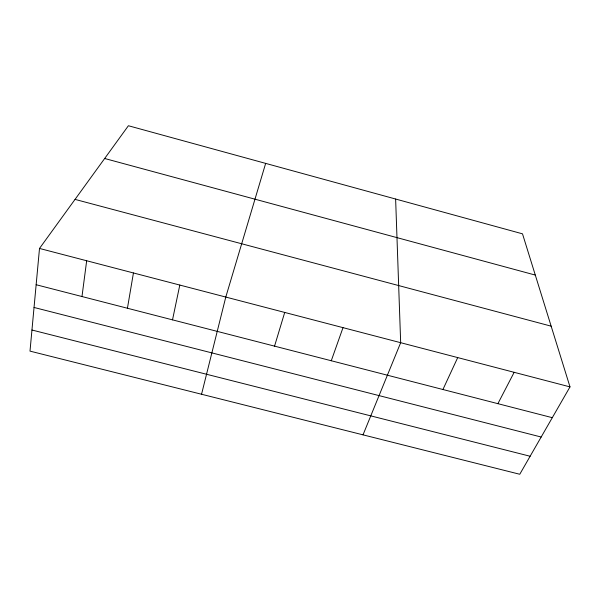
<?xml version="1.0" encoding="UTF-8"?>
<svg xmlns="http://www.w3.org/2000/svg" width="600" height="600" viewBox="0 0 600 600"><rect width="100%" height="100%" fill="white"/><g stroke="black" fill="none" stroke-linecap="round" stroke-linejoin="round"><path stroke-width="0.9" d="M39.502 248.445L30 351.12L519.765 474.263L570 386.888L522.502 233.835L128.4 125.738L39.502 248.445L570 386.888M81.983 296.535L86.67 260.76M127.433 308.243L133.44 272.962M172.515 319.86L179.805 285.06M201.548 394.252L225.788 297.06L265.657 163.387M274.545 346.14L284.715 312.435M331.267 360.75L343.005 327.653M363.022 434.85L400.673 342.697L395.625 199.035M442.928 389.513L457.717 357.585M497.895 403.673L514.155 372.315M31.95 330.015L530.123 456.248M34.043 307.462L541.178 437.025M36.142 284.73L552.293 417.683M75.045 199.395L551.153 326.168M104.67 158.498L535.298 275.077"/></g></svg>
